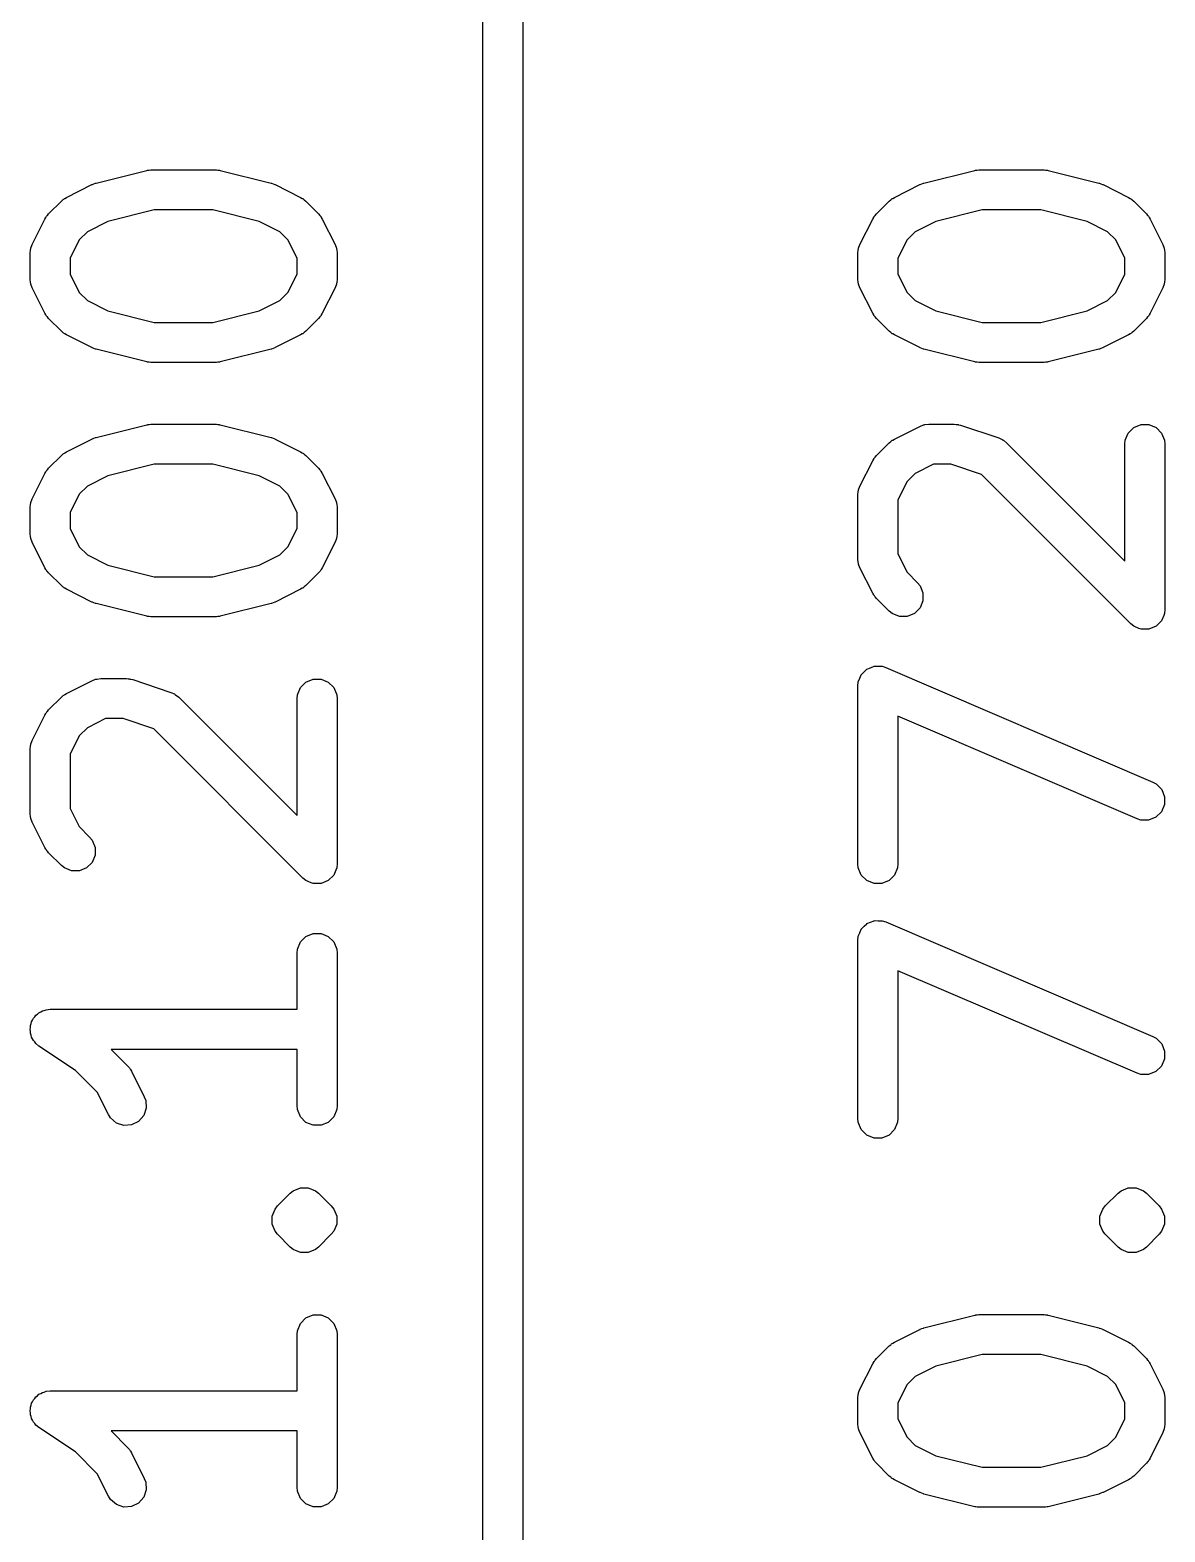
# Model space of a CAD drawing. Header units: inches. Extents: x -1 to 5.83, y -0.16 to 3.73.
# Drawn here: x 5.4888 to 5.6561, y 1.5391 to 1.7604 of the extents above; entities that cross this region are included whole.
import ezdxf

# ---------------------------------------------------------------- set-up
doc = ezdxf.new("R2010")
doc.units = ezdxf.units.IN
doc.header["$MEASUREMENT"] = 0
doc.layers.add('BLACK', color=250, linetype='CONTINUOUS')

msp = doc.modelspace()

# ---------------------------------------------------------------- linework, layer by layer
at = {"layer": 'BLACK', "linetype": 'CONTINUOUS'}
for p, q in [((5.55555, 0.30207), (5.55555, 3.07793)), ((5.56146, 3.07793), (5.56146, 0.30207)), ((5.498, 1.73766), (5.49824, 1.73775)), ((5.49824, 1.73775), (5.49848, 1.73784)), ((5.49848, 1.73784), (5.4985, 1.73784)), ((5.4985, 1.73784), (5.49855, 1.73786)), ((5.49855, 1.73786), (5.50605, 1.73973)), ((5.50605, 1.73973), (5.50615, 1.73975)), ((5.50615, 1.73975), (5.50619, 1.73977)), ((5.50619, 1.73977), (5.5064, 1.73979)), ((5.5064, 1.73979), (5.50662, 1.73982)), ((5.50662, 1.73982), (5.50666, 1.73981)), ((5.50666, 1.73981), (5.50676, 1.73982)), ((5.50676, 1.73982), (5.51614, 1.73982)), ((5.51614, 1.73982), (5.51624, 1.73981)), ((5.51624, 1.73981), (5.51628, 1.73982)), ((5.51628, 1.73982), (5.5165, 1.73979)), ((5.5165, 1.73979), (5.51671, 1.73977)), ((5.51671, 1.73977), (5.51675, 1.73975)), ((5.51675, 1.73975), (5.51685, 1.73973)), ((5.51685, 1.73973), (5.52435, 1.73786)), ((5.52435, 1.73786), (5.52439, 1.73784)), ((5.52439, 1.73784), (5.52442, 1.73784)), ((5.52442, 1.73784), (5.52465, 1.73775)), ((5.52465, 1.73775), (5.5249, 1.73766)), ((5.62005, 1.73766), (5.62029, 1.73775)), ((5.62029, 1.73775), (5.62053, 1.73784)), ((5.62053, 1.73784), (5.62055, 1.73784)), ((5.62055, 1.73784), (5.62059, 1.73786)), ((5.62059, 1.73786), (5.62809, 1.73973)), ((5.62809, 1.73973), (5.62819, 1.73975)), ((5.62819, 1.73975), (5.62823, 1.73977)), ((5.62823, 1.73977), (5.62845, 1.73979)), ((5.62845, 1.73979), (5.62867, 1.73982)), ((5.62867, 1.73982), (5.62871, 1.73981)), ((5.62871, 1.73981), (5.62881, 1.73982)), ((5.62881, 1.73982), (5.63818, 1.73982)), ((5.63818, 1.73982), (5.63828, 1.73981)), ((5.63828, 1.73981), (5.63833, 1.73982)), ((5.63833, 1.73982), (5.63854, 1.73979)), ((5.63854, 1.73979), (5.63876, 1.73977)), ((5.63876, 1.73977), (5.6388, 1.73975)), ((5.6388, 1.73975), (5.6389, 1.73973)), ((5.6389, 1.73973), (5.6464, 1.73786)), ((5.6464, 1.73786), (5.64644, 1.73784)), ((5.64644, 1.73784), (5.64646, 1.73784)), ((5.64646, 1.73784), (5.6467, 1.73775)), ((5.6467, 1.73775), (5.64694, 1.73766)), ((5.4937, 1.73545), (5.49379, 1.73551)), ((5.49379, 1.73551), (5.49387, 1.73557)), ((5.49387, 1.73557), (5.49395, 1.7356)), ((5.49395, 1.7356), (5.49419, 1.73576)), ((5.49419, 1.73576), (5.49794, 1.73764)), ((5.49794, 1.73764), (5.49799, 1.73765)), ((5.49799, 1.73765), (5.498, 1.73766)), ((5.5249, 1.73766), (5.52491, 1.73765)), ((5.52491, 1.73765), (5.52496, 1.73764)), ((5.52496, 1.73764), (5.52871, 1.73576)), ((5.52871, 1.73576), (5.52895, 1.7356)), ((5.52895, 1.7356), (5.52903, 1.73557)), ((5.52903, 1.73557), (5.52911, 1.73551)), ((5.52911, 1.73551), (5.5292, 1.73545)), ((5.61575, 1.73545), (5.61584, 1.73551)), ((5.61584, 1.73551), (5.61592, 1.73557)), ((5.61592, 1.73557), (5.61599, 1.7356)), ((5.61599, 1.7356), (5.61624, 1.73576)), ((5.61624, 1.73576), (5.61999, 1.73764)), ((5.61999, 1.73764), (5.62003, 1.73765)), ((5.62003, 1.73765), (5.62005, 1.73766)), ((5.64694, 1.73766), (5.64696, 1.73765)), ((5.64696, 1.73765), (5.647, 1.73764)), ((5.647, 1.73764), (5.65075, 1.73576)), ((5.65075, 1.73576), (5.651, 1.7356)), ((5.651, 1.7356), (5.65107, 1.73557)), ((5.65107, 1.73557), (5.65115, 1.73551)), ((5.65115, 1.73551), (5.65124, 1.73545)), ((5.49137, 1.73311), (5.49155, 1.73333)), ((5.49155, 1.73333), (5.49343, 1.73521)), ((5.49343, 1.73521), (5.49365, 1.73539)), ((5.49365, 1.73539), (5.4937, 1.73545)), ((5.50713, 1.73392), (5.50029, 1.73221)), ((5.51577, 1.73392), (5.50713, 1.73392)), ((5.5226, 1.73221), (5.51577, 1.73392)), ((5.5292, 1.73545), (5.52925, 1.73539)), ((5.52925, 1.73539), (5.52947, 1.73521)), ((5.52947, 1.73521), (5.53135, 1.73333)), ((5.53135, 1.73333), (5.53153, 1.73311)), ((5.61341, 1.73311), (5.6136, 1.73333)), ((5.6136, 1.73333), (5.61547, 1.73521)), ((5.61547, 1.73521), (5.6157, 1.73539)), ((5.6157, 1.73539), (5.61575, 1.73545)), ((5.62917, 1.73392), (5.62234, 1.73221)), ((5.63782, 1.73392), (5.62917, 1.73392)), ((5.64465, 1.73221), (5.63782, 1.73392)), ((5.65124, 1.73545), (5.65129, 1.73539)), ((5.65129, 1.73539), (5.65152, 1.73521)), ((5.65152, 1.73521), (5.65339, 1.73333)), ((5.65339, 1.73333), (5.65358, 1.73311)), ((5.48912, 1.72882), (5.491, 1.73257)), ((5.491, 1.73257), (5.49115, 1.73281)), ((5.49115, 1.73281), (5.49118, 1.73289)), ((5.49118, 1.73289), (5.49125, 1.73297)), ((5.49125, 1.73297), (5.49131, 1.73306)), ((5.49131, 1.73306), (5.49137, 1.73311)), ((5.50029, 1.73221), (5.49726, 1.73069)), ((5.52564, 1.73069), (5.5226, 1.73221)), ((5.53153, 1.73311), (5.53159, 1.73306)), ((5.53159, 1.73306), (5.53165, 1.73297)), ((5.53165, 1.73297), (5.53171, 1.73289)), ((5.53171, 1.73289), (5.53174, 1.73281)), ((5.53174, 1.73281), (5.5319, 1.73257)), ((5.5319, 1.73257), (5.53378, 1.72882)), ((5.61117, 1.72882), (5.61305, 1.73257)), ((5.61305, 1.73257), (5.6132, 1.73281)), ((5.6132, 1.73281), (5.61323, 1.73289)), ((5.61323, 1.73289), (5.6133, 1.73297)), ((5.6133, 1.73297), (5.61335, 1.73306)), ((5.61335, 1.73306), (5.61341, 1.73311)), ((5.62234, 1.73221), (5.61931, 1.73069)), ((5.64768, 1.73069), (5.64465, 1.73221)), ((5.65358, 1.73311), (5.65364, 1.73306)), ((5.65364, 1.73306), (5.6537, 1.73297)), ((5.6537, 1.73297), (5.65376, 1.73289)), ((5.65376, 1.73289), (5.65379, 1.73281)), ((5.65379, 1.73281), (5.65395, 1.73257)), ((5.65395, 1.73257), (5.65582, 1.72882)), ((5.49607, 1.7295), (5.49472, 1.7268)), ((5.49726, 1.73069), (5.49607, 1.7295)), ((5.52683, 1.7295), (5.52564, 1.73069)), ((5.52818, 1.7268), (5.52683, 1.7295)), ((5.61811, 1.7295), (5.61676, 1.7268)), ((5.61931, 1.73069), (5.61811, 1.7295)), ((5.64888, 1.7295), (5.64768, 1.73069)), ((5.65023, 1.7268), (5.64888, 1.7295)), ((5.48881, 1.7275), (5.48887, 1.72807)), ((5.48881, 1.72375), (5.48881, 1.7275)), ((5.48887, 1.72807), (5.48891, 1.72817)), ((5.48891, 1.72817), (5.48892, 1.72828)), ((5.48892, 1.72828), (5.48912, 1.72882)), ((5.49472, 1.7268), (5.49472, 1.72444)), ((5.52818, 1.72444), (5.52818, 1.7268)), ((5.53378, 1.72882), (5.53398, 1.72828)), ((5.53398, 1.72828), (5.53399, 1.72817)), ((5.53399, 1.72817), (5.53403, 1.72807)), ((5.53403, 1.72807), (5.53409, 1.7275)), ((5.53409, 1.7275), (5.53409, 1.72375)), ((5.61086, 1.7275), (5.61092, 1.72807)), ((5.61086, 1.72375), (5.61086, 1.7275)), ((5.61092, 1.72807), (5.61096, 1.72817)), ((5.61096, 1.72828), (5.61117, 1.72882)), ((5.61096, 1.72817), (5.61096, 1.72828)), ((5.61676, 1.7268), (5.61676, 1.72444)), ((5.65023, 1.72444), (5.65023, 1.7268)), ((5.65582, 1.72882), (5.65603, 1.72828)), ((5.65603, 1.72828), (5.65604, 1.72817)), ((5.65604, 1.72817), (5.65608, 1.72807)), ((5.65608, 1.72807), (5.65613, 1.7275)), ((5.65613, 1.7275), (5.65613, 1.72375)), ((5.49472, 1.72444), (5.49607, 1.72175)), ((5.52683, 1.72175), (5.52818, 1.72444)), ((5.61676, 1.72444), (5.61811, 1.72175)), ((5.64888, 1.72175), (5.65023, 1.72444)), ((5.48887, 1.72317), (5.48881, 1.72375)), ((5.48891, 1.72307), (5.48887, 1.72317)), ((5.48892, 1.72297), (5.48891, 1.72307)), ((5.48912, 1.72243), (5.48892, 1.72297)), ((5.491, 1.71868), (5.48912, 1.72243)), ((5.53378, 1.72243), (5.5319, 1.71868)), ((5.53398, 1.72297), (5.53378, 1.72243)), ((5.53399, 1.72307), (5.53398, 1.72297)), ((5.53403, 1.72317), (5.53399, 1.72307)), ((5.53409, 1.72375), (5.53403, 1.72317)), ((5.61092, 1.72317), (5.61086, 1.72375)), ((5.61096, 1.72307), (5.61092, 1.72317)), ((5.61096, 1.72297), (5.61096, 1.72307)), ((5.61117, 1.72243), (5.61096, 1.72297)), ((5.61305, 1.71868), (5.61117, 1.72243)), ((5.65582, 1.72243), (5.65395, 1.71868)), ((5.65603, 1.72297), (5.65582, 1.72243)), ((5.65604, 1.72307), (5.65603, 1.72297)), ((5.65608, 1.72317), (5.65604, 1.72307)), ((5.65613, 1.72375), (5.65608, 1.72317)), ((5.49607, 1.72175), (5.49726, 1.72055)), ((5.49726, 1.72055), (5.50029, 1.71903)), ((5.5226, 1.71903), (5.52564, 1.72055)), ((5.52564, 1.72055), (5.52683, 1.72175)), ((5.61811, 1.72175), (5.61931, 1.72055)), ((5.61931, 1.72055), (5.62234, 1.71903)), ((5.64465, 1.71903), (5.64768, 1.72055)), ((5.64768, 1.72055), (5.64888, 1.72175)), ((5.49115, 1.71843), (5.491, 1.71868)), ((5.49118, 1.71836), (5.49115, 1.71843)), ((5.49125, 1.71827), (5.49118, 1.71836)), ((5.49131, 1.71819), (5.49125, 1.71827)), ((5.49137, 1.71813), (5.49131, 1.71819)), ((5.49155, 1.71791), (5.49137, 1.71813)), ((5.49343, 1.71603), (5.49155, 1.71791)), ((5.50029, 1.71903), (5.50713, 1.71732)), ((5.51577, 1.71732), (5.5226, 1.71903)), ((5.53135, 1.71791), (5.52947, 1.71603)), ((5.53153, 1.71813), (5.53135, 1.71791)), ((5.53159, 1.71819), (5.53153, 1.71813)), ((5.53165, 1.71827), (5.53159, 1.71819)), ((5.53171, 1.71836), (5.53165, 1.71827)), ((5.53174, 1.71843), (5.53171, 1.71836)), ((5.5319, 1.71868), (5.53174, 1.71843)), ((5.6132, 1.71843), (5.61305, 1.71868)), ((5.61323, 1.71836), (5.6132, 1.71843)), ((5.6133, 1.71827), (5.61323, 1.71836)), ((5.61335, 1.71819), (5.6133, 1.71827)), ((5.61341, 1.71813), (5.61335, 1.71819)), ((5.6136, 1.71791), (5.61341, 1.71813)), ((5.61547, 1.71603), (5.6136, 1.71791)), ((5.62234, 1.71903), (5.62917, 1.71732)), ((5.63782, 1.71732), (5.64465, 1.71903)), ((5.65339, 1.71791), (5.65152, 1.71603)), ((5.65358, 1.71813), (5.65339, 1.71791)), ((5.65364, 1.71819), (5.65358, 1.71813)), ((5.6537, 1.71827), (5.65364, 1.71819)), ((5.65376, 1.71836), (5.6537, 1.71827)), ((5.65379, 1.71843), (5.65376, 1.71836)), ((5.65395, 1.71868), (5.65379, 1.71843)), ((5.49365, 1.71585), (5.49343, 1.71603)), ((5.4937, 1.71579), (5.49365, 1.71585)), ((5.49379, 1.71573), (5.4937, 1.71579)), ((5.49387, 1.71567), (5.49379, 1.71573)), ((5.49395, 1.71564), (5.49387, 1.71567)), ((5.49419, 1.71548), (5.49395, 1.71564)), ((5.50713, 1.71732), (5.51577, 1.71732)), ((5.52895, 1.71564), (5.52871, 1.71548)), ((5.52903, 1.71567), (5.52895, 1.71564)), ((5.52911, 1.71573), (5.52903, 1.71567)), ((5.5292, 1.71579), (5.52911, 1.71573)), ((5.52925, 1.71585), (5.5292, 1.71579)), ((5.52947, 1.71603), (5.52925, 1.71585)), ((5.6157, 1.71585), (5.61547, 1.71603)), ((5.61575, 1.71579), (5.6157, 1.71585)), ((5.61584, 1.71573), (5.61575, 1.71579)), ((5.61592, 1.71567), (5.61584, 1.71573)), ((5.61599, 1.71564), (5.61592, 1.71567)), ((5.61624, 1.71548), (5.61599, 1.71564)), ((5.62917, 1.71732), (5.63782, 1.71732)), ((5.651, 1.71564), (5.65075, 1.71548)), ((5.65107, 1.71567), (5.651, 1.71564)), ((5.65115, 1.71573), (5.65107, 1.71567)), ((5.65124, 1.71579), (5.65115, 1.71573)), ((5.65129, 1.71585), (5.65124, 1.71579)), ((5.65152, 1.71603), (5.65129, 1.71585)), ((5.49794, 1.71361), (5.49419, 1.71548)), ((5.49799, 1.71359), (5.49794, 1.71361)), ((5.498, 1.71358), (5.49799, 1.71359)), ((5.49824, 1.71349), (5.498, 1.71358)), ((5.49848, 1.7134), (5.49824, 1.71349)), ((5.4985, 1.7134), (5.49848, 1.7134)), ((5.49855, 1.71338), (5.4985, 1.7134)), ((5.50605, 1.71151), (5.49855, 1.71338)), ((5.52435, 1.71338), (5.51685, 1.71151)), ((5.52439, 1.7134), (5.52435, 1.71338)), ((5.52442, 1.7134), (5.52439, 1.7134)), ((5.52465, 1.71349), (5.52442, 1.7134)), ((5.5249, 1.71358), (5.52465, 1.71349)), ((5.52491, 1.71359), (5.5249, 1.71358)), ((5.52496, 1.71361), (5.52491, 1.71359)), ((5.52871, 1.71548), (5.52496, 1.71361)), ((5.61999, 1.71361), (5.61624, 1.71548)), ((5.62003, 1.71359), (5.61999, 1.71361)), ((5.62005, 1.71358), (5.62003, 1.71359)), ((5.62029, 1.71349), (5.62005, 1.71358)), ((5.62053, 1.7134), (5.62029, 1.71349)), ((5.62055, 1.7134), (5.62053, 1.7134)), ((5.62059, 1.71338), (5.62055, 1.7134)), ((5.62809, 1.71151), (5.62059, 1.71338)), ((5.6464, 1.71338), (5.6389, 1.71151)), ((5.64644, 1.7134), (5.6464, 1.71338)), ((5.64646, 1.7134), (5.64644, 1.7134)), ((5.6467, 1.71349), (5.64646, 1.7134)), ((5.64694, 1.71358), (5.6467, 1.71349)), ((5.64696, 1.71359), (5.64694, 1.71358)), ((5.647, 1.71361), (5.64696, 1.71359)), ((5.65075, 1.71548), (5.647, 1.71361)), ((5.50615, 1.71149), (5.50605, 1.71151)), ((5.50619, 1.71148), (5.50615, 1.71149)), ((5.5064, 1.71145), (5.50619, 1.71148)), ((5.50662, 1.71142), (5.5064, 1.71145)), ((5.50666, 1.71143), (5.50662, 1.71142)), ((5.50676, 1.71142), (5.50666, 1.71143)), ((5.51614, 1.71142), (5.50676, 1.71142)), ((5.51624, 1.71143), (5.51614, 1.71142)), ((5.51628, 1.71142), (5.51624, 1.71143)), ((5.5165, 1.71145), (5.51628, 1.71142)), ((5.51671, 1.71148), (5.5165, 1.71145)), ((5.51675, 1.71149), (5.51671, 1.71148)), ((5.51685, 1.71151), (5.51675, 1.71149)), ((5.62819, 1.71149), (5.62809, 1.71151)), ((5.62823, 1.71148), (5.62819, 1.71149)), ((5.62845, 1.71145), (5.62823, 1.71148)), ((5.62867, 1.71142), (5.62845, 1.71145)), ((5.62871, 1.71143), (5.62867, 1.71142)), ((5.62881, 1.71142), (5.62871, 1.71143)), ((5.63818, 1.71142), (5.62881, 1.71142)), ((5.63828, 1.71143), (5.63818, 1.71142)), ((5.63833, 1.71142), (5.63828, 1.71143)), ((5.63854, 1.71145), (5.63833, 1.71142)), ((5.63876, 1.71148), (5.63854, 1.71145)), ((5.6388, 1.71149), (5.63876, 1.71148)), ((5.6389, 1.71151), (5.6388, 1.71149)), ((5.5064, 1.70229), (5.50662, 1.70232)), ((5.50662, 1.70232), (5.50666, 1.70232)), ((5.50666, 1.70232), (5.50676, 1.70233)), ((5.50676, 1.70233), (5.51614, 1.70233)), ((5.51614, 1.70233), (5.51624, 1.70232)), ((5.51624, 1.70232), (5.51628, 1.70232)), ((5.51628, 1.70232), (5.5165, 1.70229)), ((5.62073, 1.70227), (5.62131, 1.70233)), ((5.62131, 1.70233), (5.62506, 1.70233)), ((5.62506, 1.70233), (5.62535, 1.7023)), ((5.62535, 1.7023), (5.62543, 1.7023)), ((5.62543, 1.7023), (5.62553, 1.70228)), ((5.49419, 1.69827), (5.49794, 1.70014)), ((5.49794, 1.70014), (5.49799, 1.70016)), ((5.49799, 1.70016), (5.498, 1.70017)), ((5.498, 1.70017), (5.49824, 1.70026)), ((5.49824, 1.70026), (5.49848, 1.70035)), ((5.49848, 1.70035), (5.4985, 1.70035)), ((5.4985, 1.70035), (5.49855, 1.70036)), ((5.49855, 1.70036), (5.50605, 1.70224)), ((5.50605, 1.70224), (5.50615, 1.70225)), ((5.50615, 1.70225), (5.50619, 1.70227)), ((5.50619, 1.70227), (5.5064, 1.70229)), ((5.5165, 1.70229), (5.51671, 1.70227)), ((5.51671, 1.70227), (5.51675, 1.70225)), ((5.51675, 1.70225), (5.51685, 1.70224)), ((5.51685, 1.70224), (5.52435, 1.70036)), ((5.52435, 1.70036), (5.52439, 1.70035)), ((5.52439, 1.70035), (5.52442, 1.70035)), ((5.52442, 1.70035), (5.52465, 1.70026)), ((5.52465, 1.70026), (5.5249, 1.70017)), ((5.5249, 1.70017), (5.52491, 1.70016)), ((5.52491, 1.70016), (5.52496, 1.70014)), ((5.52496, 1.70014), (5.52871, 1.69827)), ((5.61599, 1.69998), (5.61624, 1.70014)), ((5.61624, 1.70014), (5.61999, 1.70201)), ((5.61999, 1.70201), (5.62053, 1.70222)), ((5.62053, 1.70222), (5.62064, 1.70223)), ((5.62064, 1.70223), (5.62073, 1.70227)), ((5.62553, 1.70228), (5.62564, 1.70227)), ((5.62564, 1.70227), (5.62571, 1.70224)), ((5.62571, 1.70224), (5.62599, 1.70218)), ((5.62599, 1.70218), (5.63162, 1.7003)), ((5.63162, 1.7003), (5.63215, 1.70006)), ((5.65029, 1.69995), (5.65073, 1.70101)), ((5.65073, 1.70101), (5.65154, 1.70183)), ((5.65154, 1.70183), (5.65261, 1.70227)), ((5.65261, 1.70227), (5.65376, 1.70227)), ((5.65376, 1.70227), (5.65482, 1.70183)), ((5.65482, 1.70183), (5.65564, 1.70101)), ((5.65564, 1.70101), (5.65608, 1.69995)), ((5.49343, 1.69771), (5.49365, 1.6979)), ((5.49365, 1.6979), (5.4937, 1.69796)), ((5.4937, 1.69796), (5.49379, 1.69801)), ((5.49379, 1.69801), (5.49387, 1.69808)), ((5.49387, 1.69808), (5.49395, 1.69811)), ((5.49395, 1.69811), (5.49419, 1.69827)), ((5.52871, 1.69827), (5.52895, 1.69811)), ((5.52895, 1.69811), (5.52903, 1.69808)), ((5.52903, 1.69808), (5.52911, 1.69801)), ((5.52911, 1.69801), (5.5292, 1.69796)), ((5.5292, 1.69796), (5.52925, 1.6979)), ((5.52925, 1.6979), (5.52947, 1.69771)), ((5.6136, 1.69771), (5.61547, 1.69959)), ((5.61547, 1.69959), (5.6157, 1.69977)), ((5.6157, 1.69977), (5.61575, 1.69983)), ((5.61575, 1.69983), (5.61584, 1.69989)), ((5.61584, 1.69989), (5.61592, 1.69995)), ((5.61592, 1.69995), (5.61599, 1.69998)), ((5.63215, 1.70006), (5.63223, 1.69999)), ((5.63223, 1.69999), (5.63233, 1.69995)), ((5.63233, 1.69995), (5.63277, 1.69959)), ((5.63277, 1.69959), (5.65023, 1.68213)), ((5.65023, 1.69937), (5.65029, 1.69995)), ((5.65023, 1.68213), (5.65023, 1.69937)), ((5.65608, 1.69995), (5.65613, 1.69937)), ((5.65613, 1.69937), (5.65613, 1.675)), ((5.49137, 1.69561), (5.49155, 1.69584)), ((5.49155, 1.69584), (5.49343, 1.69771)), ((5.50713, 1.69642), (5.50029, 1.69471)), ((5.51577, 1.69642), (5.50713, 1.69642)), ((5.5226, 1.69471), (5.51577, 1.69642)), ((5.52947, 1.69771), (5.53135, 1.69584)), ((5.53135, 1.69584), (5.53153, 1.69561)), ((5.61117, 1.6932), (5.61305, 1.69694)), ((5.61305, 1.69694), (5.6132, 1.69719)), ((5.6132, 1.69719), (5.61323, 1.69726)), ((5.61323, 1.69726), (5.6133, 1.69735)), ((5.6133, 1.69735), (5.61335, 1.69743)), ((5.61335, 1.69743), (5.61341, 1.69749)), ((5.61341, 1.69749), (5.6136, 1.69771)), ((5.62201, 1.69642), (5.61931, 1.69507)), ((5.62458, 1.69642), (5.62201, 1.69642)), ((5.62909, 1.69492), (5.62458, 1.69642)), ((5.48912, 1.69132), (5.491, 1.69507)), ((5.491, 1.69507), (5.49115, 1.69532)), ((5.49115, 1.69532), (5.49118, 1.69539)), ((5.49118, 1.69539), (5.49125, 1.69547)), ((5.49125, 1.69547), (5.49131, 1.69556)), ((5.49131, 1.69556), (5.49137, 1.69561)), ((5.50029, 1.69471), (5.49726, 1.6932)), ((5.52564, 1.6932), (5.5226, 1.69471)), ((5.53153, 1.69561), (5.53159, 1.69556)), ((5.53159, 1.69556), (5.53165, 1.69547)), ((5.53165, 1.69547), (5.53171, 1.69539)), ((5.53171, 1.69539), (5.53174, 1.69532)), ((5.53174, 1.69532), (5.5319, 1.69507)), ((5.5319, 1.69507), (5.53378, 1.69132)), ((5.61811, 1.69388), (5.61676, 1.69118)), ((5.61931, 1.69507), (5.61811, 1.69388)), ((5.65109, 1.67291), (5.62909, 1.69492)), ((5.48892, 1.69078), (5.48912, 1.69132)), ((5.49607, 1.692), (5.49472, 1.6893)), ((5.49726, 1.6932), (5.49607, 1.692)), ((5.52683, 1.692), (5.52564, 1.6932)), ((5.52818, 1.6893), (5.52683, 1.692)), ((5.53378, 1.69132), (5.53398, 1.69078)), ((5.61086, 1.69187), (5.61092, 1.69245)), ((5.61086, 1.6825), (5.61086, 1.69187)), ((5.61092, 1.69245), (5.61096, 1.69255)), ((5.61096, 1.69265), (5.61117, 1.6932)), ((5.61096, 1.69255), (5.61096, 1.69265)), ((5.48881, 1.69), (5.48887, 1.69058)), ((5.48881, 1.68625), (5.48881, 1.69)), ((5.48887, 1.69058), (5.48891, 1.69067)), ((5.48891, 1.69067), (5.48892, 1.69078)), ((5.49472, 1.6893), (5.49472, 1.68695)), ((5.52818, 1.68695), (5.52818, 1.6893)), ((5.53398, 1.69078), (5.53399, 1.69067)), ((5.53399, 1.69067), (5.53403, 1.69058)), ((5.53403, 1.69058), (5.53409, 1.69)), ((5.53409, 1.69), (5.53409, 1.68625)), ((5.61676, 1.69118), (5.61676, 1.6832)), ((5.49472, 1.68695), (5.49607, 1.68425)), ((5.52683, 1.68425), (5.52818, 1.68695)), ((5.48887, 1.68567), (5.48881, 1.68625)), ((5.48891, 1.68558), (5.48887, 1.68567)), ((5.48892, 1.68547), (5.48891, 1.68558)), ((5.48912, 1.68493), (5.48892, 1.68547)), ((5.491, 1.68118), (5.48912, 1.68493)), ((5.53378, 1.68493), (5.5319, 1.68118)), ((5.53398, 1.68547), (5.53378, 1.68493)), ((5.53399, 1.68558), (5.53398, 1.68547)), ((5.53403, 1.68567), (5.53399, 1.68558)), ((5.53409, 1.68625), (5.53403, 1.68567)), ((5.49607, 1.68425), (5.49726, 1.68305)), ((5.49726, 1.68305), (5.50029, 1.68154)), ((5.5226, 1.68154), (5.52564, 1.68305)), ((5.52564, 1.68305), (5.52683, 1.68425)), ((5.61092, 1.68192), (5.61086, 1.6825)), ((5.61676, 1.6832), (5.61811, 1.6805)), ((5.49115, 1.68093), (5.491, 1.68118)), ((5.49118, 1.68086), (5.49115, 1.68093)), ((5.49125, 1.68078), (5.49118, 1.68086)), ((5.49131, 1.68069), (5.49125, 1.68078)), ((5.49137, 1.68064), (5.49131, 1.68069)), ((5.49155, 1.68041), (5.49137, 1.68064)), ((5.49343, 1.67854), (5.49155, 1.68041)), ((5.50029, 1.68154), (5.50713, 1.67983)), ((5.51577, 1.67983), (5.5226, 1.68154)), ((5.53135, 1.68041), (5.52947, 1.67854)), ((5.53153, 1.68064), (5.53135, 1.68041)), ((5.53159, 1.68069), (5.53153, 1.68064)), ((5.53165, 1.68078), (5.53159, 1.68069)), ((5.53171, 1.68086), (5.53165, 1.68078)), ((5.53174, 1.68093), (5.53171, 1.68086)), ((5.5319, 1.68118), (5.53174, 1.68093)), ((5.61096, 1.68183), (5.61092, 1.68192)), ((5.61096, 1.68172), (5.61096, 1.68183)), ((5.61117, 1.68118), (5.61096, 1.68172)), ((5.61305, 1.67743), (5.61117, 1.68118)), ((5.61811, 1.6805), (5.61965, 1.67896)), ((5.49365, 1.67835), (5.49343, 1.67854)), ((5.4937, 1.67829), (5.49365, 1.67835)), ((5.49379, 1.67824), (5.4937, 1.67829)), ((5.49387, 1.67817), (5.49379, 1.67824)), ((5.49395, 1.67814), (5.49387, 1.67817)), ((5.49419, 1.67799), (5.49395, 1.67814)), ((5.49794, 1.67611), (5.49419, 1.67799)), ((5.50713, 1.67983), (5.51577, 1.67983)), ((5.52871, 1.67799), (5.52496, 1.67611)), ((5.52895, 1.67814), (5.52871, 1.67799)), ((5.52903, 1.67817), (5.52895, 1.67814)), ((5.52911, 1.67824), (5.52903, 1.67817)), ((5.5292, 1.67829), (5.52911, 1.67824)), ((5.52925, 1.67835), (5.5292, 1.67829)), ((5.52947, 1.67854), (5.52925, 1.67835)), ((5.61965, 1.67896), (5.62002, 1.67852)), ((5.62002, 1.67852), (5.62046, 1.67745)), ((5.49799, 1.67609), (5.49794, 1.67611)), ((5.498, 1.67608), (5.49799, 1.67609)), ((5.49824, 1.676), (5.498, 1.67608)), ((5.49848, 1.6759), (5.49824, 1.676)), ((5.4985, 1.6759), (5.49848, 1.6759)), ((5.49855, 1.67589), (5.4985, 1.6759)), ((5.50605, 1.67401), (5.49855, 1.67589)), ((5.52435, 1.67589), (5.51685, 1.67401)), ((5.52439, 1.6759), (5.52435, 1.67589)), ((5.52442, 1.6759), (5.52439, 1.6759)), ((5.52465, 1.676), (5.52442, 1.6759)), ((5.5249, 1.67608), (5.52465, 1.676)), ((5.52491, 1.67609), (5.5249, 1.67608)), ((5.52496, 1.67611), (5.52491, 1.67609)), ((5.6132, 1.67718), (5.61305, 1.67743)), ((5.61323, 1.67711), (5.6132, 1.67718)), ((5.6133, 1.67703), (5.61323, 1.67711)), ((5.61335, 1.67694), (5.6133, 1.67703)), ((5.61341, 1.67689), (5.61335, 1.67694)), ((5.6136, 1.67666), (5.61341, 1.67689)), ((5.61547, 1.67479), (5.6136, 1.67666)), ((5.62046, 1.6763), (5.62002, 1.67524)), ((5.62046, 1.67745), (5.62046, 1.6763)), ((5.50615, 1.674), (5.50605, 1.67401)), ((5.50619, 1.67398), (5.50615, 1.674)), ((5.5064, 1.67396), (5.50619, 1.67398)), ((5.50662, 1.67393), (5.5064, 1.67396)), ((5.50666, 1.67393), (5.50662, 1.67393)), ((5.50676, 1.67392), (5.50666, 1.67393)), ((5.51614, 1.67392), (5.50676, 1.67392)), ((5.51624, 1.67393), (5.51614, 1.67392)), ((5.51628, 1.67393), (5.51624, 1.67393)), ((5.5165, 1.67396), (5.51628, 1.67393)), ((5.51671, 1.67398), (5.5165, 1.67396)), ((5.51675, 1.674), (5.51671, 1.67398)), ((5.51685, 1.67401), (5.51675, 1.674)), ((5.61592, 1.67442), (5.61547, 1.67479)), ((5.61699, 1.67398), (5.61592, 1.67442)), ((5.61814, 1.67398), (5.61699, 1.67398)), ((5.6192, 1.67442), (5.61814, 1.67398)), ((5.62002, 1.67524), (5.6192, 1.67442)), ((5.65595, 1.67411), (5.65564, 1.67336)), ((5.65608, 1.67443), (5.65595, 1.67411)), ((5.65613, 1.675), (5.65608, 1.67443)), ((5.65154, 1.67255), (5.65109, 1.67291)), ((5.65229, 1.67224), (5.65154, 1.67255)), ((5.65261, 1.67211), (5.65229, 1.67224)), ((5.65376, 1.67211), (5.65261, 1.67211)), ((5.65261, 1.67211), (5.65261, 1.67211)), ((5.65482, 1.67255), (5.65376, 1.67211)), ((5.65564, 1.67336), (5.65482, 1.67255)), ((5.49794, 1.66452), (5.49848, 1.66473)), ((5.49848, 1.66473), (5.49859, 1.66473)), ((5.49859, 1.66473), (5.49869, 1.66477)), ((5.49869, 1.66477), (5.49926, 1.66483)), ((5.49926, 1.66483), (5.50301, 1.66483)), ((5.50301, 1.66483), (5.5033, 1.6648)), ((5.5033, 1.6648), (5.50338, 1.66481)), ((5.50338, 1.66481), (5.50348, 1.66478)), ((5.50348, 1.66478), (5.50359, 1.66477)), ((5.50359, 1.66477), (5.50366, 1.66474)), ((5.50366, 1.66474), (5.50395, 1.66468)), ((5.50395, 1.66468), (5.50957, 1.6628)), ((5.52949, 1.66433), (5.53056, 1.66477)), ((5.53056, 1.66477), (5.53171, 1.66477)), ((5.53171, 1.66477), (5.53278, 1.66433)), ((5.61092, 1.66436), (5.61114, 1.66488)), ((5.61114, 1.66488), (5.61136, 1.66539)), ((5.61136, 1.66539), (5.61137, 1.66541)), ((5.61137, 1.66541), (5.61138, 1.66542)), ((5.61138, 1.66542), (5.61178, 1.66581)), ((5.61178, 1.66581), (5.61217, 1.66621)), ((5.61217, 1.66621), (5.61219, 1.66622)), ((5.61219, 1.66622), (5.6122, 1.66623)), ((5.6122, 1.66623), (5.61272, 1.66644)), ((5.61272, 1.66644), (5.61324, 1.66665)), ((5.61324, 1.66665), (5.61325, 1.66665)), ((5.61325, 1.66665), (5.61327, 1.66666)), ((5.61327, 1.66666), (5.61383, 1.66665)), ((5.61383, 1.66665), (5.61439, 1.66665)), ((5.61439, 1.66665), (5.6144, 1.66664)), ((5.6144, 1.66664), (5.61442, 1.66664)), ((5.61442, 1.66664), (5.61497, 1.66647)), ((5.61497, 1.66647), (5.65435, 1.64959)), ((5.49379, 1.66239), (5.49387, 1.66246)), ((5.49387, 1.66246), (5.49395, 1.66249)), ((5.49395, 1.66249), (5.49419, 1.66264)), ((5.49419, 1.66264), (5.49794, 1.66452)), ((5.50957, 1.6628), (5.5101, 1.66257)), ((5.5101, 1.66257), (5.51018, 1.6625)), ((5.51018, 1.6625), (5.51028, 1.66246)), ((5.51028, 1.66246), (5.51073, 1.66209)), ((5.52818, 1.66188), (5.52824, 1.66245)), ((5.52824, 1.66245), (5.52868, 1.66352)), ((5.52868, 1.66352), (5.52949, 1.66433)), ((5.53278, 1.66433), (5.53359, 1.66352)), ((5.53359, 1.66352), (5.53403, 1.66245)), ((5.53403, 1.66245), (5.53409, 1.66188)), ((5.61086, 1.66375), (5.61092, 1.66433)), ((5.61086, 1.63751), (5.61086, 1.66375)), ((5.61092, 1.66435), (5.61092, 1.66436)), ((5.61092, 1.66433), (5.61092, 1.66435)), ((5.49155, 1.66022), (5.49343, 1.66209)), ((5.49343, 1.66209), (5.49365, 1.66228)), ((5.49365, 1.66228), (5.4937, 1.66234)), ((5.4937, 1.66234), (5.49379, 1.66239)), ((5.51073, 1.66209), (5.52818, 1.64464)), ((5.52818, 1.64464), (5.52818, 1.66188)), ((5.53409, 1.66188), (5.53409, 1.63751)), ((5.48912, 1.6557), (5.491, 1.65945)), ((5.491, 1.65945), (5.49115, 1.6597)), ((5.49115, 1.6597), (5.49118, 1.65977)), ((5.49118, 1.65977), (5.49125, 1.65985)), ((5.49125, 1.65985), (5.49131, 1.65994)), ((5.49131, 1.65994), (5.49137, 1.65999)), ((5.49137, 1.65999), (5.49155, 1.66022)), ((5.49996, 1.65893), (5.49726, 1.65758)), ((5.50253, 1.65893), (5.49996, 1.65893)), ((5.50704, 1.65742), (5.50253, 1.65893)), ((5.65202, 1.64417), (5.61676, 1.65928)), ((5.61676, 1.65928), (5.61676, 1.63751)), ((5.49607, 1.65638), (5.49472, 1.65368)), ((5.49726, 1.65758), (5.49607, 1.65638)), ((5.52905, 1.63542), (5.50704, 1.65742)), ((5.48881, 1.65438), (5.48887, 1.65496)), ((5.48881, 1.64501), (5.48881, 1.65438)), ((5.48887, 1.65496), (5.48891, 1.65505)), ((5.48891, 1.65505), (5.48892, 1.65516)), ((5.48892, 1.65516), (5.48912, 1.6557)), ((5.49472, 1.65368), (5.49472, 1.6457)), ((5.65435, 1.64959), (5.65485, 1.64932)), ((5.65485, 1.64932), (5.65566, 1.64849)), ((5.65566, 1.64849), (5.65608, 1.64742)), ((5.65608, 1.64742), (5.65607, 1.64627)), ((5.48887, 1.64443), (5.48881, 1.64501)), ((5.49472, 1.6457), (5.49607, 1.64301)), ((5.65562, 1.64521), (5.65479, 1.64441)), ((5.65607, 1.64627), (5.65562, 1.64521)), ((5.48891, 1.64433), (5.48887, 1.64443)), ((5.48892, 1.64423), (5.48891, 1.64433)), ((5.48912, 1.64369), (5.48892, 1.64423)), ((5.491, 1.63994), (5.48912, 1.64369)), ((5.49607, 1.64301), (5.4976, 1.64147)), ((5.65257, 1.64399), (5.65202, 1.64417)), ((5.65372, 1.64398), (5.65257, 1.64399)), ((5.65479, 1.64441), (5.65372, 1.64398)), ((5.4976, 1.64147), (5.49797, 1.64102)), ((5.49797, 1.64102), (5.49841, 1.63996)), ((5.49115, 1.63969), (5.491, 1.63994)), ((5.49118, 1.63962), (5.49115, 1.63969)), ((5.49125, 1.63953), (5.49118, 1.63962)), ((5.49131, 1.63945), (5.49125, 1.63953)), ((5.49137, 1.63939), (5.49131, 1.63945)), ((5.49155, 1.63917), (5.49137, 1.63939)), ((5.49343, 1.63729), (5.49155, 1.63917)), ((5.49841, 1.63881), (5.49797, 1.63774)), ((5.49841, 1.63996), (5.49841, 1.63881)), ((5.49387, 1.63693), (5.49343, 1.63729)), ((5.49494, 1.63649), (5.49387, 1.63693)), ((5.49609, 1.63649), (5.49494, 1.63649)), ((5.49715, 1.63693), (5.49609, 1.63649)), ((5.49797, 1.63774), (5.49715, 1.63693)), ((5.5339, 1.63662), (5.53359, 1.63587)), ((5.53403, 1.63693), (5.5339, 1.63662)), ((5.53409, 1.63751), (5.53403, 1.63693)), ((5.61092, 1.63693), (5.61086, 1.63751)), ((5.61136, 1.63587), (5.61092, 1.63693)), ((5.61671, 1.63693), (5.61627, 1.63587)), ((5.61676, 1.63751), (5.61671, 1.63693)), ((5.52949, 1.63505), (5.52905, 1.63542)), ((5.53025, 1.63474), (5.52949, 1.63505)), ((5.53056, 1.63461), (5.53025, 1.63474)), ((5.53171, 1.63461), (5.53056, 1.63461)), ((5.53056, 1.63461), (5.53056, 1.63461)), ((5.53278, 1.63505), (5.53171, 1.63461)), ((5.53359, 1.63587), (5.53278, 1.63505)), ((5.61217, 1.63505), (5.61136, 1.63587)), ((5.61324, 1.63461), (5.61217, 1.63505)), ((5.61439, 1.63461), (5.61324, 1.63461)), ((5.61545, 1.63505), (5.61439, 1.63461)), ((5.61627, 1.63587), (5.61545, 1.63505)), ((5.52949, 1.62684), (5.53056, 1.62728)), ((5.53056, 1.62728), (5.53171, 1.62728)), ((5.53171, 1.62728), (5.53278, 1.62684)), ((5.61092, 1.62687), (5.61114, 1.62738)), ((5.61114, 1.62738), (5.61136, 1.6279)), ((5.61136, 1.6279), (5.61137, 1.62791)), ((5.61137, 1.62791), (5.61138, 1.62793)), ((5.61138, 1.62793), (5.61178, 1.62832)), ((5.61178, 1.62832), (5.61217, 1.62871)), ((5.61217, 1.62871), (5.61219, 1.62872)), ((5.61219, 1.62872), (5.6122, 1.62873)), ((5.6122, 1.62873), (5.61272, 1.62894)), ((5.61272, 1.62894), (5.61324, 1.62915)), ((5.61324, 1.62915), (5.61325, 1.62915)), ((5.61325, 1.62915), (5.61327, 1.62916)), ((5.61327, 1.62916), (5.61383, 1.62915)), ((5.61383, 1.62915), (5.61439, 1.62915)), ((5.61439, 1.62915), (5.6144, 1.62915)), ((5.6144, 1.62915), (5.61442, 1.62915)), ((5.61442, 1.62915), (5.61497, 1.62897)), ((5.61497, 1.62897), (5.65435, 1.6121)), ((5.52818, 1.62438), (5.52824, 1.62496)), ((5.52824, 1.62496), (5.52868, 1.62602)), ((5.52868, 1.62602), (5.52949, 1.62684)), ((5.53278, 1.62684), (5.53359, 1.62602)), ((5.53359, 1.62602), (5.53403, 1.62496)), ((5.53403, 1.62496), (5.53409, 1.62438)), ((5.61086, 1.62626), (5.61092, 1.62683)), ((5.61086, 1.60001), (5.61086, 1.62626)), ((5.61092, 1.62685), (5.61092, 1.62687)), ((5.61092, 1.62683), (5.61092, 1.62685)), ((5.52818, 1.61609), (5.52818, 1.62438)), ((5.53409, 1.62438), (5.53409, 1.60189)), ((5.65202, 1.60667), (5.61676, 1.62178)), ((5.61676, 1.62178), (5.61676, 1.60001)), ((5.49092, 1.61592), (5.49119, 1.61603)), ((5.49119, 1.61603), (5.49176, 1.61609)), ((5.49176, 1.61609), (5.49176, 1.61609)), ((5.49176, 1.61609), (5.49176, 1.61609)), ((5.49176, 1.61609), (5.49176, 1.61609)), ((5.49176, 1.61609), (5.52818, 1.61609)), ((5.48887, 1.61371), (5.48898, 1.61398)), ((5.48898, 1.61398), (5.48904, 1.61426)), ((5.48904, 1.61426), (5.4892, 1.61451)), ((5.4892, 1.61451), (5.48931, 1.61478)), ((5.48931, 1.61478), (5.48951, 1.61498)), ((5.48951, 1.61498), (5.48967, 1.61522)), ((5.48967, 1.61522), (5.48992, 1.61538)), ((5.48992, 1.61538), (5.49012, 1.61559)), ((5.49012, 1.61559), (5.49039, 1.6157)), ((5.49039, 1.6157), (5.49063, 1.61586)), ((5.49063, 1.61586), (5.49092, 1.61592)), ((5.48881, 1.61313), (5.48887, 1.61342)), ((5.48887, 1.61285), (5.48881, 1.61313)), ((5.48887, 1.61342), (5.48887, 1.61371)), ((5.48887, 1.61256), (5.48887, 1.61285)), ((5.48898, 1.61229), (5.48887, 1.61256)), ((5.48904, 1.612), (5.48898, 1.61229)), ((5.4892, 1.61176), (5.48904, 1.612)), ((5.48931, 1.61149), (5.4892, 1.61176)), ((5.65435, 1.6121), (5.65485, 1.61182)), ((5.65485, 1.61182), (5.65566, 1.611)), ((5.48952, 1.61129), (5.48931, 1.61149)), ((5.48968, 1.61104), (5.48952, 1.61129)), ((5.49012, 1.61068), (5.48968, 1.61104)), ((5.49013, 1.61068), (5.49012, 1.61068)), ((5.49012, 1.61068), (5.49012, 1.61068)), ((5.49012, 1.61068), (5.49012, 1.61068)), ((5.49551, 1.60709), (5.49013, 1.61068)), ((5.52818, 1.61018), (5.50077, 1.61018)), ((5.50077, 1.61018), (5.50323, 1.60772)), ((5.52818, 1.60189), (5.52818, 1.61018)), ((5.65566, 1.611), (5.65608, 1.60993)), ((5.65608, 1.60993), (5.65607, 1.60877)), ((5.50323, 1.60772), (5.50341, 1.6075)), ((5.50341, 1.6075), (5.50347, 1.60745)), ((5.50347, 1.60745), (5.50353, 1.60736)), ((5.50353, 1.60736), (5.50359, 1.60728)), ((5.50359, 1.60728), (5.50362, 1.6072)), ((5.50362, 1.6072), (5.50378, 1.60696)), ((5.65562, 1.60771), (5.65479, 1.60691)), ((5.65607, 1.60877), (5.65562, 1.60771)), ((5.49871, 1.60389), (5.49551, 1.60709)), ((5.50378, 1.60696), (5.50565, 1.60321)), ((5.65257, 1.6065), (5.65202, 1.60667)), ((5.65372, 1.60648), (5.65257, 1.6065)), ((5.65479, 1.60691), (5.65372, 1.60648)), ((5.50037, 1.60057), (5.49871, 1.60389)), ((5.50565, 1.60321), (5.50586, 1.60267)), ((5.50068, 1.60008), (5.50037, 1.60057)), ((5.50594, 1.60152), (5.50558, 1.60042)), ((5.50586, 1.60267), (5.50594, 1.60152)), ((5.52824, 1.60131), (5.52818, 1.60189)), ((5.52868, 1.60025), (5.52824, 1.60131)), ((5.53403, 1.60131), (5.53359, 1.60025)), ((5.53409, 1.60189), (5.53403, 1.60131)), ((5.50155, 1.59932), (5.50068, 1.60008)), ((5.50264, 1.59896), (5.50155, 1.59932)), ((5.50379, 1.59904), (5.50264, 1.59896)), ((5.50482, 1.59955), (5.50379, 1.59904)), ((5.50558, 1.60042), (5.50482, 1.59955)), ((5.52949, 1.59943), (5.52868, 1.60025)), ((5.53056, 1.59899), (5.52949, 1.59943)), ((5.53171, 1.59899), (5.53056, 1.59899)), ((5.53278, 1.59943), (5.53171, 1.59899)), ((5.53359, 1.60025), (5.53278, 1.59943)), ((5.61092, 1.59944), (5.61086, 1.60001)), ((5.61136, 1.59837), (5.61092, 1.59944)), ((5.61217, 1.59756), (5.61136, 1.59837)), ((5.61627, 1.59837), (5.61545, 1.59756)), ((5.61671, 1.59944), (5.61627, 1.59837)), ((5.61676, 1.60001), (5.61671, 1.59944)), ((5.61324, 1.59712), (5.61217, 1.59756)), ((5.61439, 1.59712), (5.61324, 1.59712)), ((5.61545, 1.59756), (5.61439, 1.59712)), ((5.52762, 1.58934), (5.52868, 1.58978)), ((5.52868, 1.58978), (5.52984, 1.58978)), ((5.52984, 1.58978), (5.5309, 1.58934)), ((5.64967, 1.58934), (5.65073, 1.58978)), ((5.65073, 1.58978), (5.65188, 1.58978)), ((5.65188, 1.58978), (5.65295, 1.58934)), ((5.5253, 1.5871), (5.52717, 1.58898)), ((5.52717, 1.58898), (5.52762, 1.58934)), ((5.5309, 1.58934), (5.5309, 1.58934)), ((5.5309, 1.58934), (5.53135, 1.58898)), ((5.53135, 1.58898), (5.53322, 1.5871)), ((5.64734, 1.5871), (5.64922, 1.58898)), ((5.64922, 1.58898), (5.64967, 1.58934)), ((5.65295, 1.58934), (5.65295, 1.58934)), ((5.65295, 1.58934), (5.65339, 1.58898)), ((5.65339, 1.58898), (5.65527, 1.5871)), ((5.52449, 1.58559), (5.52479, 1.58631)), ((5.52449, 1.58444), (5.52449, 1.58559)), ((5.52479, 1.58631), (5.52493, 1.58665)), ((5.52493, 1.58665), (5.5253, 1.5871)), ((5.52493, 1.58665), (5.52493, 1.58665)), ((5.53322, 1.5871), (5.53359, 1.58665)), ((5.53359, 1.58665), (5.53373, 1.58631)), ((5.53373, 1.58631), (5.53403, 1.58559)), ((5.53403, 1.58559), (5.53403, 1.58444)), ((5.64654, 1.58559), (5.64684, 1.58631)), ((5.64654, 1.58444), (5.64654, 1.58559)), ((5.64684, 1.58631), (5.64698, 1.58665)), ((5.64698, 1.58665), (5.64734, 1.5871)), ((5.64698, 1.58665), (5.64698, 1.58665)), ((5.65527, 1.5871), (5.65564, 1.58665)), ((5.65564, 1.58665), (5.65578, 1.58631)), ((5.65578, 1.58631), (5.65608, 1.58559)), ((5.65608, 1.58559), (5.65608, 1.58444)), ((5.52493, 1.58337), (5.52449, 1.58444)), ((5.5253, 1.58293), (5.52493, 1.58337)), ((5.52493, 1.58337), (5.52493, 1.58337)), ((5.52717, 1.58105), (5.5253, 1.58293)), ((5.53322, 1.58293), (5.53135, 1.58105)), ((5.53359, 1.58337), (5.53322, 1.58293)), ((5.53403, 1.58444), (5.53359, 1.58337)), ((5.64698, 1.58337), (5.64654, 1.58444)), ((5.64734, 1.58293), (5.64698, 1.58337)), ((5.64698, 1.58337), (5.64698, 1.58337)), ((5.64922, 1.58105), (5.64734, 1.58293)), ((5.65527, 1.58293), (5.65339, 1.58105)), ((5.65564, 1.58337), (5.65527, 1.58293)), ((5.65608, 1.58444), (5.65564, 1.58337)), ((5.52762, 1.58068), (5.52717, 1.58105)), ((5.52868, 1.58024), (5.52762, 1.58068)), ((5.5309, 1.58068), (5.52984, 1.58024)), ((5.53135, 1.58105), (5.5309, 1.58068)), ((5.64967, 1.58068), (5.64922, 1.58105)), ((5.65073, 1.58024), (5.64967, 1.58068)), ((5.65295, 1.58068), (5.65188, 1.58024)), ((5.65339, 1.58105), (5.65295, 1.58068)), ((5.52984, 1.58024), (5.52868, 1.58024)), ((5.65188, 1.58024), (5.65073, 1.58024)), ((5.52824, 1.56872), (5.52868, 1.56978)), ((5.52868, 1.56978), (5.52949, 1.5706)), ((5.52949, 1.5706), (5.53056, 1.57104)), ((5.53056, 1.57104), (5.53171, 1.57104)), ((5.53171, 1.57104), (5.53278, 1.5706)), ((5.53278, 1.5706), (5.53359, 1.56978)), ((5.53359, 1.56978), (5.53403, 1.56872)), ((5.62059, 1.56913), (5.62809, 1.571)), ((5.62809, 1.571), (5.62819, 1.57102)), ((5.62819, 1.57102), (5.62823, 1.57104)), ((5.62823, 1.57104), (5.62845, 1.57106)), ((5.62845, 1.57106), (5.62867, 1.57109)), ((5.62867, 1.57109), (5.62871, 1.57108)), ((5.62871, 1.57108), (5.62881, 1.57109)), ((5.62881, 1.57109), (5.63818, 1.57109)), ((5.63818, 1.57109), (5.63828, 1.57108)), ((5.63828, 1.57108), (5.63833, 1.57109)), ((5.63833, 1.57109), (5.63854, 1.57106)), ((5.63854, 1.57106), (5.63876, 1.57104)), ((5.63876, 1.57104), (5.6388, 1.57102)), ((5.6388, 1.57102), (5.6389, 1.571)), ((5.6389, 1.571), (5.6464, 1.56913)), ((5.52818, 1.56814), (5.52824, 1.56872)), ((5.52818, 1.55984), (5.52818, 1.56814)), ((5.53403, 1.56872), (5.53409, 1.56814)), ((5.53409, 1.56814), (5.53409, 1.54564)), ((5.61624, 1.56703), (5.61999, 1.56891)), ((5.61999, 1.56891), (5.62003, 1.56892)), ((5.62003, 1.56892), (5.62005, 1.56894)), ((5.62005, 1.56894), (5.62029, 1.56902)), ((5.62029, 1.56902), (5.62053, 1.56911)), ((5.62053, 1.56911), (5.62055, 1.56911)), ((5.62055, 1.56911), (5.62059, 1.56913)), ((5.6464, 1.56913), (5.64644, 1.56911)), ((5.64644, 1.56911), (5.64646, 1.56911)), ((5.64646, 1.56911), (5.6467, 1.56902)), ((5.6467, 1.56902), (5.64694, 1.56894)), ((5.64694, 1.56894), (5.64696, 1.56892)), ((5.64696, 1.56892), (5.647, 1.56891)), ((5.647, 1.56891), (5.65075, 1.56703)), ((5.6136, 1.5646), (5.61547, 1.56648)), ((5.61547, 1.56648), (5.6157, 1.56666)), ((5.6157, 1.56666), (5.61575, 1.56672)), ((5.61575, 1.56672), (5.61584, 1.56678)), ((5.61584, 1.56678), (5.61592, 1.56685)), ((5.61592, 1.56685), (5.61599, 1.56688)), ((5.61599, 1.56688), (5.61624, 1.56703)), ((5.62917, 1.56519), (5.62234, 1.56348)), ((5.63782, 1.56519), (5.62917, 1.56519)), ((5.64465, 1.56348), (5.63782, 1.56519)), ((5.65075, 1.56703), (5.651, 1.56688)), ((5.651, 1.56688), (5.65107, 1.56685)), ((5.65107, 1.56685), (5.65115, 1.56678)), ((5.65115, 1.56678), (5.65124, 1.56672)), ((5.65124, 1.56672), (5.65129, 1.56666)), ((5.65129, 1.56666), (5.65152, 1.56648)), ((5.65152, 1.56648), (5.65339, 1.5646)), ((5.61117, 1.56009), (5.61305, 1.56384)), ((5.61305, 1.56384), (5.6132, 1.56408)), ((5.6132, 1.56408), (5.61323, 1.56416)), ((5.61323, 1.56416), (5.6133, 1.56424)), ((5.6133, 1.56424), (5.61335, 1.56433)), ((5.61335, 1.56433), (5.61341, 1.56438)), ((5.61341, 1.56438), (5.6136, 1.5646)), ((5.62234, 1.56348), (5.61931, 1.56196)), ((5.64768, 1.56196), (5.64465, 1.56348)), ((5.65339, 1.5646), (5.65358, 1.56438)), ((5.65358, 1.56438), (5.65364, 1.56433)), ((5.65364, 1.56433), (5.6537, 1.56424)), ((5.6537, 1.56424), (5.65376, 1.56416)), ((5.65376, 1.56416), (5.65379, 1.56408)), ((5.65379, 1.56408), (5.65395, 1.56384)), ((5.65395, 1.56384), (5.65582, 1.56009)), ((5.61811, 1.56077), (5.61676, 1.55807)), ((5.61931, 1.56196), (5.61811, 1.56077)), ((5.64888, 1.56077), (5.64768, 1.56196)), ((5.65023, 1.55807), (5.64888, 1.56077)), ((5.4892, 1.55826), (5.48931, 1.55853)), ((5.48931, 1.55853), (5.48951, 1.55874)), ((5.48951, 1.55874), (5.48967, 1.55898)), ((5.48967, 1.55898), (5.48992, 1.55914)), ((5.48992, 1.55914), (5.49012, 1.55935)), ((5.49012, 1.55935), (5.49039, 1.55946)), ((5.49039, 1.55946), (5.49063, 1.55962)), ((5.49063, 1.55962), (5.49092, 1.55968)), ((5.49092, 1.55968), (5.49119, 1.55979)), ((5.49119, 1.55979), (5.49176, 1.55984)), ((5.49176, 1.55984), (5.49176, 1.55984)), ((5.49176, 1.55984), (5.49176, 1.55984)), ((5.49176, 1.55984), (5.49176, 1.55984)), ((5.49176, 1.55984), (5.52818, 1.55984)), ((5.61086, 1.55877), (5.61092, 1.55934)), ((5.61086, 1.55502), (5.61086, 1.55877)), ((5.61092, 1.55934), (5.61096, 1.55944)), ((5.61096, 1.55955), (5.61117, 1.56009)), ((5.61096, 1.55944), (5.61096, 1.55955)), ((5.65582, 1.56009), (5.65603, 1.55955)), ((5.65603, 1.55955), (5.65604, 1.55944)), ((5.65604, 1.55944), (5.65608, 1.55934)), ((5.65608, 1.55934), (5.65613, 1.55877)), ((5.65613, 1.55877), (5.65613, 1.55502)), ((5.48881, 1.55689), (5.48887, 1.55718)), ((5.48887, 1.5566), (5.48881, 1.55689)), ((5.48887, 1.55747), (5.48898, 1.55774)), ((5.48887, 1.55718), (5.48887, 1.55747)), ((5.48887, 1.55632), (5.48887, 1.5566)), ((5.48898, 1.55605), (5.48887, 1.55632)), ((5.48898, 1.55774), (5.48904, 1.55802)), ((5.48904, 1.55802), (5.4892, 1.55826)), ((5.61676, 1.55807), (5.61676, 1.55571)), ((5.65023, 1.55571), (5.65023, 1.55807)), ((5.48904, 1.55576), (5.48898, 1.55605)), ((5.4892, 1.55552), (5.48904, 1.55576)), ((5.48931, 1.55525), (5.4892, 1.55552)), ((5.48952, 1.55504), (5.48931, 1.55525)), ((5.48968, 1.5548), (5.48952, 1.55504)), ((5.49012, 1.55444), (5.48968, 1.5548)), ((5.49013, 1.55443), (5.49012, 1.55444)), ((5.49012, 1.55444), (5.49012, 1.55444)), ((5.49012, 1.55444), (5.49012, 1.55444)), ((5.49551, 1.55085), (5.49013, 1.55443)), ((5.61092, 1.55444), (5.61086, 1.55502)), ((5.61096, 1.55434), (5.61092, 1.55444)), ((5.61096, 1.55424), (5.61096, 1.55434)), ((5.61117, 1.5537), (5.61096, 1.55424)), ((5.61676, 1.55571), (5.61811, 1.55302)), ((5.64888, 1.55302), (5.65023, 1.55571)), ((5.65603, 1.55424), (5.65582, 1.5537)), ((5.65604, 1.55434), (5.65603, 1.55424)), ((5.65608, 1.55444), (5.65604, 1.55434)), ((5.65613, 1.55502), (5.65608, 1.55444)), ((5.52818, 1.55394), (5.50077, 1.55394)), ((5.50077, 1.55394), (5.50323, 1.55148)), ((5.52818, 1.54564), (5.52818, 1.55394)), ((5.61305, 1.54995), (5.61117, 1.5537)), ((5.61811, 1.55302), (5.61931, 1.55182)), ((5.61931, 1.55182), (5.62234, 1.5503)), ((5.64465, 1.5503), (5.64768, 1.55182)), ((5.64768, 1.55182), (5.64888, 1.55302)), ((5.65582, 1.5537), (5.65395, 1.54995)), ((5.49871, 1.54764), (5.49551, 1.55085)), ((5.50323, 1.55148), (5.50341, 1.55125)), ((5.50341, 1.55125), (5.50347, 1.5512)), ((5.50347, 1.5512), (5.50353, 1.55111)), ((5.50353, 1.55111), (5.50359, 1.55103)), ((5.50359, 1.55103), (5.50362, 1.55096)), ((5.50362, 1.55096), (5.50378, 1.55071)), ((5.50378, 1.55071), (5.50565, 1.54696)), ((5.6132, 1.5497), (5.61305, 1.54995)), ((5.61323, 1.54963), (5.6132, 1.5497)), ((5.6133, 1.54955), (5.61323, 1.54963)), ((5.62234, 1.5503), (5.62917, 1.5486)), ((5.63782, 1.5486), (5.64465, 1.5503)), ((5.65376, 1.54963), (5.6537, 1.54955)), ((5.65379, 1.5497), (5.65376, 1.54963)), ((5.65395, 1.54995), (5.65379, 1.5497)), ((5.50037, 1.54432), (5.49871, 1.54764)), ((5.61335, 1.54946), (5.6133, 1.54955)), ((5.61341, 1.54941), (5.61335, 1.54946)), ((5.6136, 1.54918), (5.61341, 1.54941)), ((5.61547, 1.5473), (5.6136, 1.54918)), ((5.62917, 1.5486), (5.63782, 1.5486)), ((5.65339, 1.54918), (5.65152, 1.5473)), ((5.65358, 1.54941), (5.65339, 1.54918)), ((5.65364, 1.54946), (5.65358, 1.54941)), ((5.6537, 1.54955), (5.65364, 1.54946)), ((5.50594, 1.54527), (5.50558, 1.54418)), ((5.50565, 1.54696), (5.50586, 1.54642)), ((5.50586, 1.54642), (5.50594, 1.54527)), ((5.52824, 1.54507), (5.52818, 1.54564)), ((5.53409, 1.54564), (5.53403, 1.54507)), ((5.6157, 1.54712), (5.61547, 1.5473)), ((5.61575, 1.54706), (5.6157, 1.54712)), ((5.61584, 1.547), (5.61575, 1.54706)), ((5.61592, 1.54694), (5.61584, 1.547)), ((5.61599, 1.54691), (5.61592, 1.54694)), ((5.61624, 1.54675), (5.61599, 1.54691)), ((5.61999, 1.54488), (5.61624, 1.54675)), ((5.65075, 1.54675), (5.647, 1.54488)), ((5.651, 1.54691), (5.65075, 1.54675)), ((5.65107, 1.54694), (5.651, 1.54691)), ((5.65115, 1.547), (5.65107, 1.54694)), ((5.65124, 1.54706), (5.65115, 1.547)), ((5.65129, 1.54712), (5.65124, 1.54706)), ((5.65152, 1.5473), (5.65129, 1.54712)), ((5.50068, 1.54383), (5.50037, 1.54432)), ((5.50155, 1.54308), (5.50068, 1.54383)), ((5.50264, 1.54271), (5.50155, 1.54308)), ((5.50482, 1.54331), (5.50379, 1.5428)), ((5.50558, 1.54418), (5.50482, 1.54331)), ((5.52868, 1.544), (5.52824, 1.54507)), ((5.52949, 1.54319), (5.52868, 1.544)), ((5.53056, 1.54275), (5.52949, 1.54319)), ((5.53278, 1.54319), (5.53171, 1.54275)), ((5.53359, 1.544), (5.53278, 1.54319)), ((5.53403, 1.54507), (5.53359, 1.544)), ((5.62003, 1.54486), (5.61999, 1.54488)), ((5.62005, 1.54485), (5.62003, 1.54486)), ((5.62029, 1.54476), (5.62005, 1.54485)), ((5.62053, 1.54467), (5.62029, 1.54476)), ((5.62055, 1.54467), (5.62053, 1.54467)), ((5.62059, 1.54465), (5.62055, 1.54467)), ((5.62809, 1.54278), (5.62059, 1.54465)), ((5.6464, 1.54465), (5.6389, 1.54278)), ((5.64644, 1.54467), (5.6464, 1.54465)), ((5.64646, 1.54467), (5.64644, 1.54467)), ((5.6467, 1.54476), (5.64646, 1.54467)), ((5.64694, 1.54485), (5.6467, 1.54476)), ((5.64696, 1.54486), (5.64694, 1.54485)), ((5.647, 1.54488), (5.64696, 1.54486)), ((5.50379, 1.5428), (5.50264, 1.54271)), ((5.53171, 1.54275), (5.53056, 1.54275)), ((5.62819, 1.54276), (5.62809, 1.54278)), ((5.62823, 1.54275), (5.62819, 1.54276)), ((5.62845, 1.54273), (5.62823, 1.54275)), ((5.62867, 1.54269), (5.62845, 1.54273)), ((5.62871, 1.5427), (5.62867, 1.54269)), ((5.62881, 1.54269), (5.62871, 1.5427)), ((5.63818, 1.54269), (5.62881, 1.54269)), ((5.63828, 1.5427), (5.63818, 1.54269)), ((5.63833, 1.54269), (5.63828, 1.5427)), ((5.63854, 1.54273), (5.63833, 1.54269)), ((5.63876, 1.54275), (5.63854, 1.54273)), ((5.6388, 1.54276), (5.63876, 1.54275)), ((5.6389, 1.54278), (5.6388, 1.54276))]:
    msp.add_line(p, q, dxfattribs=at)

doc.saveas('drawing.dxf')
